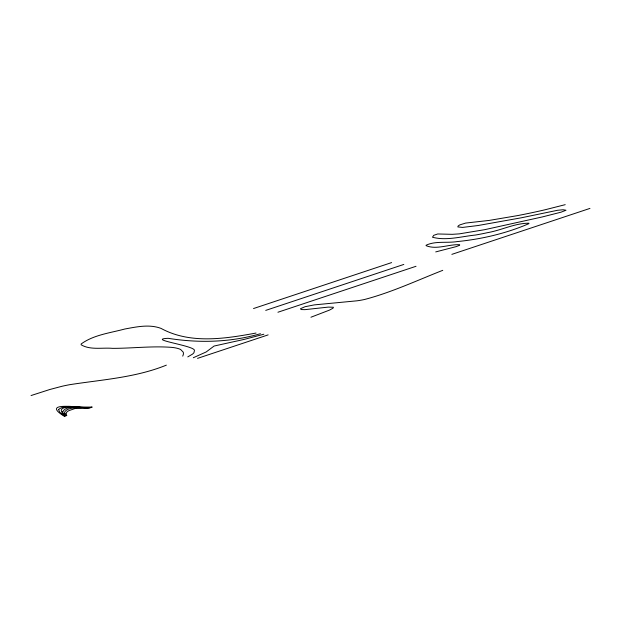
<?xml version="1.0" encoding="UTF-8"?>
<svg xmlns="http://www.w3.org/2000/svg" width="621" height="621" viewBox="0 0 621 621"><rect width="100%" height="100%" fill="white"/><g stroke="black" fill="none" stroke-linecap="round" stroke-linejoin="round"><path stroke-width="0.93" d="M182.745 356.136L183.451 354.024L183.304 352.239L180.703 349.561A37.12 8.733 -7.7 0 0 172.017 347.395C152.207 345.835 132.382 348.381 112.556 348.35C102.349 347.45 90.13 350.26 81.118 344.771L81.204 343.949C93.616 334.835 110.142 332.988 124.767 329.021C136.612 326.856 149.382 323.999 161.072 328.416C190.181 344.306 224.949 338.771 256.038 333.05M187.783 356.896L192.673 354.024L193.931 352.759L194.427 350.531C195.475 345.75 145.725 339.361 168.136 338.313C198.906 343.211 230.337 342.435 260.424 333.718M442.757 270.329C416.986 280.451 391.704 292.336 364.853 299.407A21.572 5.069 -7.7 0 1 357.067 300.805L314.296 304.888L305.066 306.704L300.502 308.707L301.138 309.545L304.919 309.654L328.268 307.108L333.438 307.24L332.949 308.226L329.503 310.096L310.935 317.23M193.302 357.735L206.172 351.96L214.074 346.052L234.583 341.503A110.235 25.919 -7.7 0 0 245.574 339.05L263.84 334.23M253.523 308.544L391.618 262.59M265.726 310.391L403.821 264.437M277.929 312.239L416.023 266.285M451.855 254.362L589.95 208.408M31.05 395.546L49.859 389.491L61.984 386.285A49.61 11.667 -7.7 0 1 69.754 384.678C102.24 379.617 135.549 377.646 166.366 365.14M197.548 358.371L268.14 334.882M565.219 204.666L545.207 209.735A188.124 44.238 -7.7 0 1 517.215 215.673L489.201 220.416L465.595 223.079L459.788 224.895L458.213 225.92L457.801 226.913L462.521 227.426L477.937 225.539L521.174 217.824L557.611 210.271L563.092 209.758L566.026 210.24L560.973 212.203L542.412 216.915L484.667 229.685L459.23 233.876L452.243 234.327L437.72 233.97L433.745 235.32L432.488 237.214C446.165 240.987 461.395 236.454 475.391 235.049A67.394 15.843 -7.7 0 0 487.57 232.65C501.473 230.282 514.662 223.203 528.875 223.211L528.929 223.638C506.371 233.411 481.741 239.147 457.227 241.577C447.089 243.23 435.337 240.754 426.06 245.264L426.107 245.675C436.54 250.03 448.641 244.146 459.649 244.713L459.625 245.287L456.241 246.599L435.717 251.916M62.729 411.723L63.101 413.376L65.826 415.86L65.352 416.016C48.935 401.973 87.359 408.96 91.24 407.399L90.759 407.562A151.423 35.607 -7.7 0 1 82.795 407.555C76.437 408.207 66.711 405.063 62.729 411.723M65.88 413.431L66.781 415.542L66.3 415.697C61.564 413.05 66.742 409.068 70.033 408.634C76.593 406.778 83.571 408.339 90.286 407.718L87.398 407.958A118.72 27.914 -7.7 0 1 81.941 408.09L75.374 408.401L69.141 410.559A17.31 4.068 -7.7 0 0 67.215 411.669L65.88 413.431M58.584 409.487L59.787 412.344L64.871 416.179L64.398 416.334C42.042 402.571 73.387 406.98 81.242 406.996A143.467 33.736 -7.7 0 0 92.195 407.081C81.941 409.86 67.231 402.579 58.584 409.487"/></g></svg>
